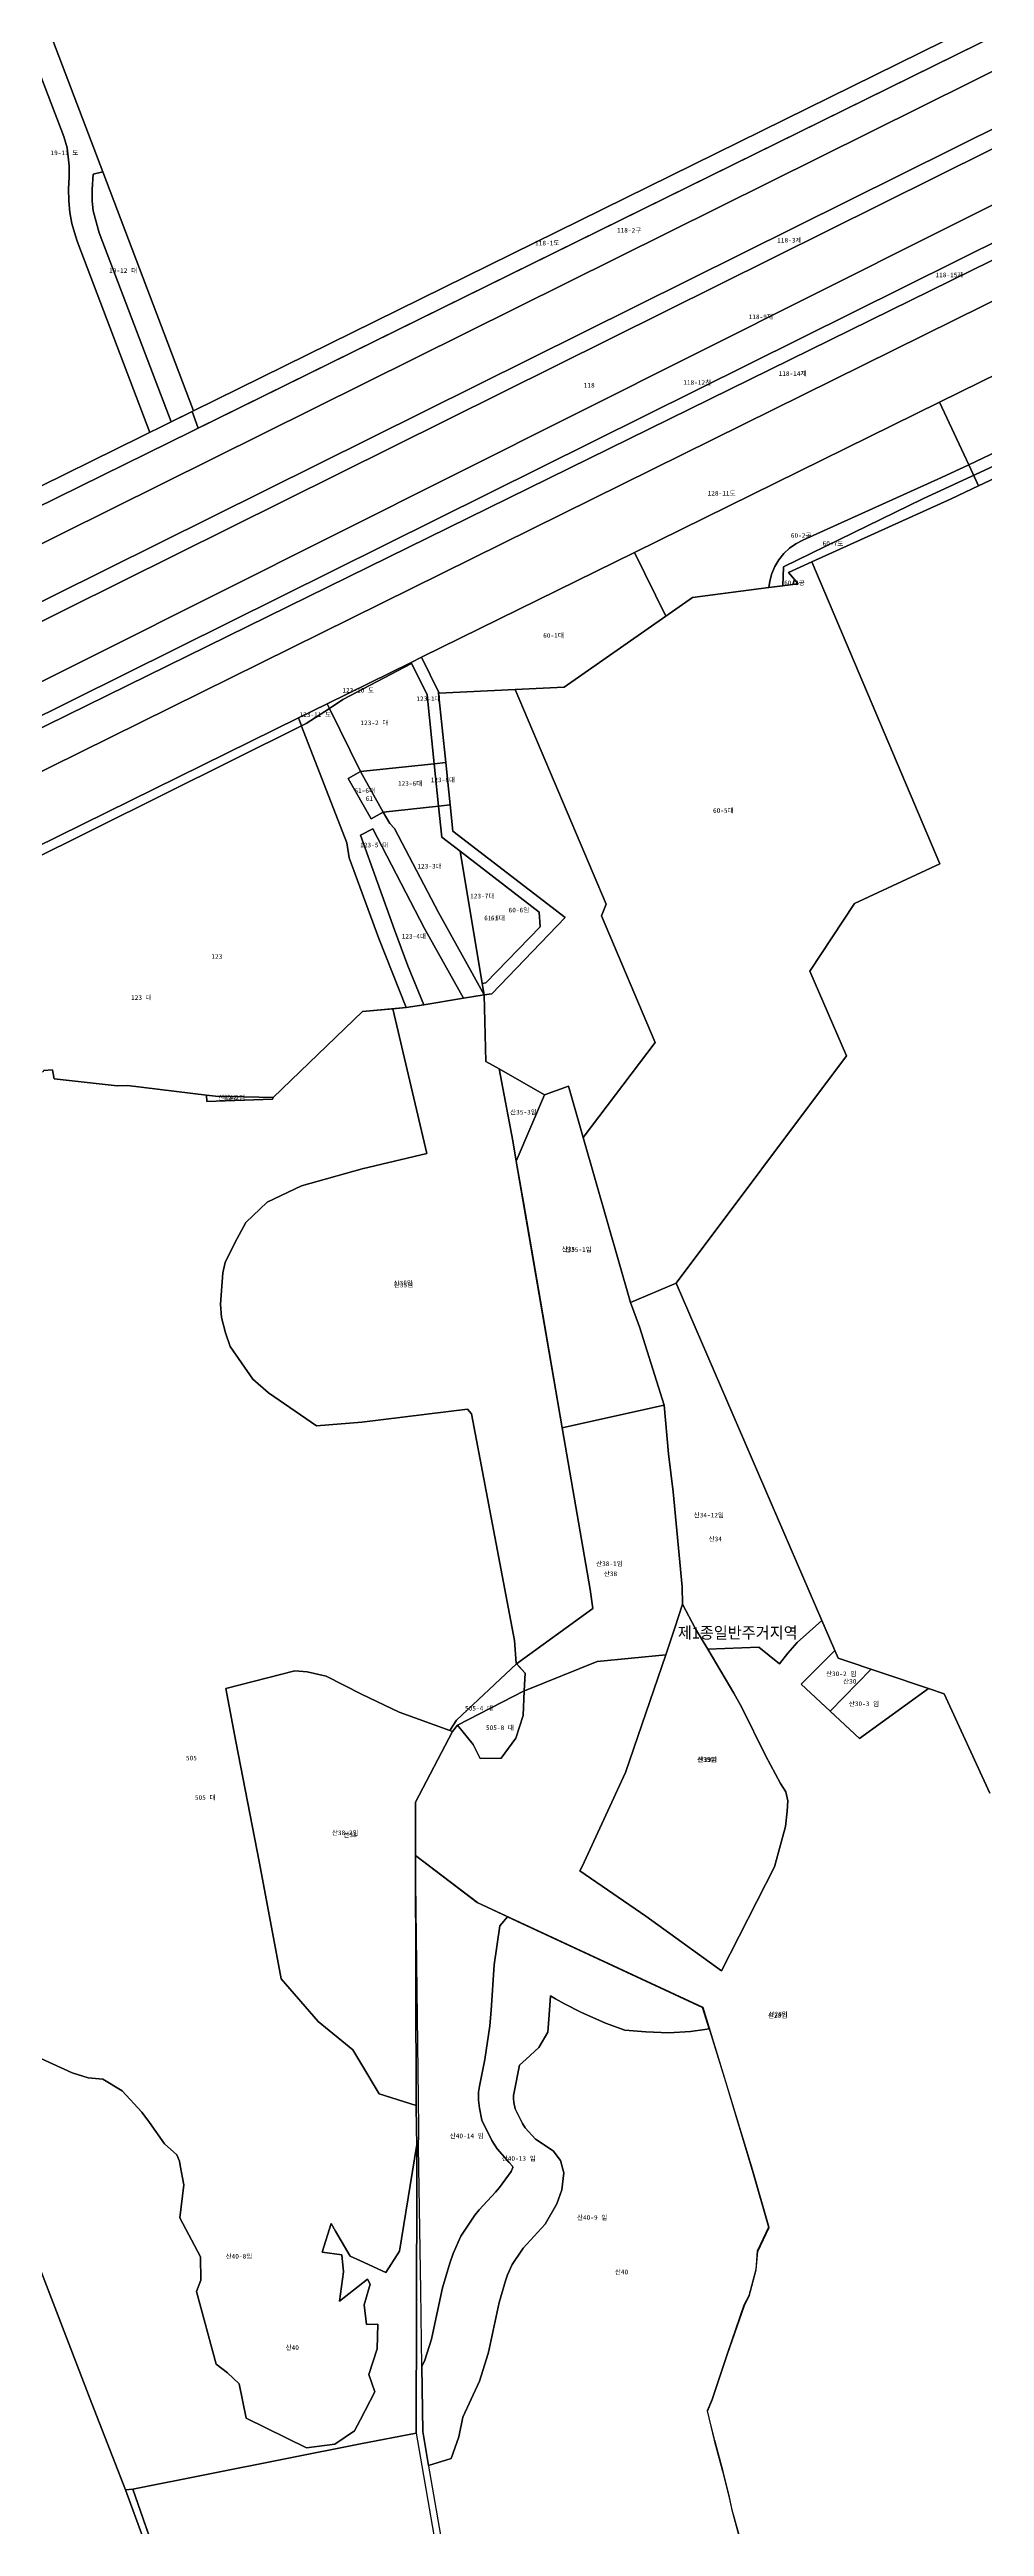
# Model space of a CAD drawing. Header units: metres. Extents: x 198218 to 208474, y 536547 to 547345.
# Drawn here: x 200432 to 200752, y 544205 to 545053 of the extents above; entities that cross this region are included whole.
import ezdxf
from ezdxf.enums import TextEntityAlignment as Align

# ---------------------------------------------------------------- set-up
doc = ezdxf.new("R2010")
doc.units = ezdxf.units.M
for name, color, linetype in [('CENTER_RADIUS', 1, 'Continuous'), ('PARCEL_BONBUN', 7, 'Continuous'), ('PARCEL_BUBUN', 8, 'Continuous'), ('PARCEL_LABEL', 3, 'Continuous'), ('ZONING', 5, 'Continuous'), ('ZONING_LABEL', 6, 'Continuous')]:
    doc.layers.add(name, color=color, linetype=linetype)

msp = doc.modelspace()

# ---------------------------------------------------------------- linework, layer by layer
at = {"layer": 'CENTER_RADIUS'}
msp.add_circle((200224.7, 544673.01), 1000, dxfattribs=at)
at = {"layer": 'PARCEL_BONBUN'}
for points in [[(200461.29, 545179.62), (200479.73, 545186.62), (200744.28, 545287.05), (200765.07, 545294.95), (200791.64, 545283.67), (200815.49, 545228.03), (200821.72, 545213.51), (200825.74, 545204.13), (200826.74, 545201.79), (200828.46, 545197.8), (200831.05, 545191.73), (200831.29, 545191.17), (200832.41, 545188.56), (200862.95, 545117.18), (200481.79, 544929.31), (200450.69, 545011.09), (200396.02, 545154.84), (200405.92, 545158.6), (200406.78, 545158.93), (200411.72, 545160.8), (200448.24, 545174.67), (200461.29, 545179.62)], [(200135.14, 545031.62), (200135.8, 545033.69), (200144.01, 545059.17), (200211.72, 545084.87), (200381.61, 545149.37), (200396.02, 545154.84), (200450.69, 545011.09), (200481.79, 544929.31), (200474.16, 544925.55), (200466.8, 544921.92), (200273.98, 544826.89), (200270.35, 544825.09), (200152.07, 545003.7), (200140.75, 545020.79), (200134.63, 545030.04), (200135.14, 545031.62)], [(200290.43, 544794.78), (200280.51, 544809.76), (200273.69, 544820.05), (200270.35, 544825.09), (200481.79, 544929.31), (200862.95, 545117.18), (200865.31, 545111.65), (200869.36, 545102.22), (200885.92, 545063.79), (200893.89, 545045.16), (200899.52, 545032), (200893.92, 545030), (200888.02, 545027.89), (200873.63, 545022.75), (200857.99, 545016.29), (200848.81, 545012.5), (200824.53, 545001.04), (200319.25, 544751.26), (200309.9, 544765.38), (200304.34, 544773.77), (200293.77, 544789.74), (200290.43, 544794.78)], [(200546.71, 544791.97), (200542.6, 544789.67), (200534.75, 544803.49), (200538.87, 544805.8), (200546.71, 544791.97)], [(200572.97, 544778.52), (200600.01, 544757.69), (200600.37, 544752.7), (200581.85, 544733.51), (200580.57, 544733.3), (200572.97, 544778.52)], [(200586.34, 544704.04), (200591.03, 544679.46), (200592.21, 544672.44), (200594.67, 544658.27), (200599.79, 544628.54), (200607.92, 544581.16), (200611.56, 544560.04), (200617.51, 544525.87), (200618.41, 544519.38), (200592.33, 544500.43), (200592.14, 544500.65), (200591.62, 544508.4), (200576.9, 544585.95), (200575.49, 544587.56), (200539.38, 544583.18), (200523.85, 544581.83), (200507.38, 544593.22), (200502.01, 544597.81), (200494.3, 544609.07), (200492.67, 544613.72), (200491.3, 544618.95), (200491.01, 544623.48), (200491.76, 544634.24), (200492.65, 544637.74), (200495.92, 544644.46), (200499.67, 544651.45), (200506.94, 544658.4), (200518.74, 544664.01), (200539.43, 544669.81), (200561.6, 544675.1), (200550.02, 544724.6), (200554.6, 544725.03), (200560.6, 544726), (200574.22, 544728.21), (200581.23, 544729.35), (200581.83, 544706.61), (200586.34, 544704.04)], [(200616.64, 544583.08), (200607.92, 544581.16), (200599.79, 544628.54), (200594.67, 544658.27), (200592.21, 544672.44), (200591.03, 544679.46), (200586.34, 544704.04), (200601.93, 544695.16), (200610.07, 544698.14), (200615.12, 544680.55), (200631.32, 544624.12), (200634.35, 544615.71), (200642.86, 544589), (200616.64, 544583.08)], [(200486.18, 544695.06), (200489.34, 544694.66), (200509.07, 544694.27), (200508.77, 544693.67), (200486.29, 544692.94), (200486.18, 544695.06)], [(200682.31, 544500.37), (200675.3, 544506.13), (200657.77, 544505.47), (200653.52, 544512.41), (200649.09, 544520.88), (200649, 544526.82), (200645.91, 544559.26), (200644.34, 544572.25), (200642.86, 544589), (200634.35, 544615.71), (200631.32, 544624.12), (200646.98, 544630.75), (200696.86, 544515.26), (200688.32, 544507.69), (200685.14, 544504.03), (200682.31, 544500.37)], [(200649, 544526.82), (200649.09, 544520.88), (200646.54, 544512.72), (200643.4, 544503.5), (200619.97, 544501.26), (200595.64, 544491.45), (200594.96, 544491.18), (200595.22, 544497.17), (200592.33, 544500.43), (200618.41, 544519.38), (200617.51, 544525.87), (200611.56, 544560.04), (200607.92, 544581.16), (200616.64, 544583.08), (200642.86, 544589), (200644.34, 544572.25), (200645.91, 544559.26), (200649, 544526.82)], [(200653.52, 544512.41), (200657.77, 544505.47), (200666.74, 544490.4), (200669.46, 544485.46), (200677.58, 544469.05), (200682.69, 544459.4), (200684.45, 544456.63), (200685.16, 544453.51), (200685, 544450), (200684.32, 544444.78), (200680.61, 544430.97), (200662.52, 544395.33), (200636.52, 544414.09), (200614.04, 544429.57), (200614.73, 544430.98), (200629.59, 544463.2), (200635.16, 544479.54), (200643.4, 544503.5), (200646.54, 544512.72), (200649.09, 544520.88), (200653.52, 544512.41)], [(200701.28, 544505.01), (200702.43, 544502.35), (200713.75, 544498.53), (200733.31, 544491.93), (200709.75, 544474.8), (200699.63, 544484.23), (200689.79, 544493.4), (200701.28, 544505.01)], [(200552.16, 544483.87), (200569.53, 544477.54), (200570.4, 544477.21), (200557.71, 544453.04), (200557.75, 544434.85), (200557.94, 544349.22), (200545.31, 544353.27), (200539.06, 544363.71), (200536.34, 544368.34), (200524.45, 544378.02), (200511.8, 544392.59), (200504.3, 544432.2), (200496.22, 544473.77), (200492.77, 544491.95), (200516.45, 544498), (200520.71, 544497.69), (200527.17, 544496.24), (200539.25, 544490.07), (200552.16, 544483.87)], [(200460.99, 544217.89), (200483.73, 544152.63), (200484.03, 544151.79), (200482.7, 544151.6), (200458.45, 544217.62), (200460.99, 544217.89)]]:
    msp.add_lwpolyline(points, close=True, dxfattribs=at)
for points in [[(200144.01, 545059.17), (200134.63, 545030.04), (200140.75, 545020.79), (200152.07, 545003.7), (200270.35, 544825.09), (200273.69, 544820.05), (200280.51, 544809.76), (200290.43, 544794.78), (200293.77, 544789.74), (200304.34, 544773.77), (200309.9, 544765.38), (200319.25, 544751.26), (200824.53, 545001.04)], [(200771.21, 544949.06), (200737.12, 544932.27), (200632.71, 544880.84), (200559.8, 544844.93), (200556.22, 544843.16), (200527.51, 544829.02), (200517.65, 544824.17), (200353.25, 544743.19)], [(200754.29, 544456.13), (200738.69, 544490.11), (200733.31, 544491.93), (200702.43, 544502.35), (200696.86, 544515.26), (200646.98, 544630.75), (200631.32, 544624.12), (200615.12, 544680.55), (200610.07, 544698.14), (200601.93, 544695.16), (200586.34, 544704.04), (200581.83, 544706.61), (200581.23, 544729.35), (200583.81, 544729.77), (200608.96, 544755.84), (200570.51, 544785.46), (200569.58, 544794.45), (200568.09, 544808.95), (200565.6, 544833.15), (200565.6, 544833.15), (200559.8, 544844.93), (200632.71, 544880.84), (200737.12, 544932.27), (200771.21, 544949.06)], [(200353.25, 544743.19), (200517.65, 544824.17), (200527.51, 544829.02), (200556.22, 544843.16), (200559.8, 544844.93), (200565.83, 544832.69), (200565.65, 544832.68), (200568.09, 544808.95), (200569.58, 544794.45), (200570.51, 544785.46), (200608.96, 544755.84), (200583.81, 544729.77), (200581.23, 544729.35), (200574.22, 544728.21), (200560.6, 544726), (200554.6, 544725.03), (200539.58, 544723.71), (200509.07, 544694.27), (200489.34, 544694.66), (200486.18, 544695.06), (200459.16, 544698.42), (200455.68, 544698.3), (200434.03, 544700.66), (200433.48, 544703.76), (200430.38, 544703.53)], [(200430.38, 544703.53), (200433.48, 544703.76), (200433.61, 544703.04), (200434.03, 544700.66), (200455.68, 544698.3), (200459.16, 544698.42), (200486.18, 544695.06), (200486.29, 544692.94), (200508.77, 544693.67), (200509.07, 544694.27), (200539.58, 544723.71), (200550.02, 544724.6), (200561.6, 544675.1), (200539.43, 544669.81), (200518.74, 544664.01), (200506.94, 544658.4), (200499.67, 544651.45), (200495.92, 544644.46), (200492.65, 544637.74), (200491.76, 544634.24), (200491.01, 544623.48), (200491.3, 544618.95), (200492.67, 544613.72), (200494.3, 544609.07), (200502.01, 544597.81), (200507.38, 544593.22), (200523.85, 544581.83), (200539.38, 544583.18), (200575.49, 544587.56), (200576.9, 544585.95), (200591.62, 544508.4), (200592.14, 544500.65), (200595.22, 544497.17), (200594.96, 544491.18), (200594.6, 544482.76), (200592.07, 544474.98), (200587.06, 544468.14), (200579.88, 544467.96), (200577.44, 544472.84), (200572.12, 544479.45), (200570.4, 544477.21), (200569.53, 544477.54), (200552.16, 544483.87), (200539.25, 544490.07), (200527.17, 544496.24), (200520.71, 544497.69), (200516.45, 544498), (200492.77, 544491.95), (200496.22, 544473.77), (200504.3, 544432.2), (200511.8, 544392.59), (200524.45, 544378.02), (200536.34, 544368.34), (200539.06, 544363.71), (200545.31, 544353.27), (200557.94, 544349.22), (200558.09, 544341.37), (200558.19, 544335.85), (200552.97, 544303.57), (200552.28, 544299.32), (200547.63, 544292.02), (200538.96, 544296.04), (200535.37, 544297.62), (200530.34, 544306.24), (200528.82, 544308.83), (200525.78, 544299.06), (200532.49, 544298.08), (200533.07, 544292.32), (200531.78, 544282.31), (200541.27, 544289.79), (200542.25, 544288.02), (200540.13, 544281.02), (200540.93, 544274.23), (200544.82, 544274.35), (200544.57, 544265.89), (200541.71, 544257.15), (200543.84, 544251.23), (200538.88, 544241.78), (200536.82, 544237.84), (200530.18, 544233.34), (200520.47, 544232.1), (200499.76, 544242.26), (200497.42, 544253.97), (200493.45, 544257.76), (200489.5, 544260.66), (200482.8, 544285.51), (200484.24, 544289.44), (200484.1, 544297.48), (200477.07, 544310.74), (200478.41, 544322.02), (200477.23, 544328.64), (200477.01, 544330.18), (200476.02, 544332.38), (200471.81, 544336.06), (200466.68, 544343.4), (200464.09, 544346.96), (200457.34, 544354.27), (200450.75, 544358.22), (200445.72, 544358.7), (200440.23, 544360.44), (200429.49, 544365.37)], [(200668.5, 544202.31), (200666.15, 544210.75), (200665.1, 544215.77), (200663.02, 544223.97), (200660.19, 544234.6), (200657.73, 544244.6), (200659.29, 544248.38), (200664.55, 544264.09), (200670.35, 544280.75), (200671.97, 544283.95), (200674.37, 544293), (200674.88, 544299.23), (200678.74, 544307.48), (200673.17, 544326.97), (200663.99, 544357.37), (200656.18, 544382.73), (200579.07, 544418.56), (200557.75, 544434.85), (200557.71, 544453.04), (200570.4, 544477.21), (200570.4, 544477.21), (200572.12, 544479.45), (200577.44, 544472.84), (200579.88, 544467.96), (200587.06, 544468.14), (200592.07, 544474.98), (200594.6, 544482.76), (200594.96, 544491.18), (200595.64, 544491.45), (200619.97, 544501.26), (200643.4, 544503.5), (200635.16, 544479.54), (200629.59, 544463.2), (200614.73, 544430.98), (200614.04, 544429.57), (200636.52, 544414.09), (200662.52, 544395.33), (200680.61, 544430.97), (200684.32, 544444.78), (200685, 544450), (200685.16, 544453.51), (200684.45, 544456.63), (200682.69, 544459.4), (200677.58, 544469.05), (200669.46, 544485.46), (200666.74, 544490.4), (200657.77, 544505.47), (200675.3, 544506.13), (200682.31, 544500.37), (200685.14, 544504.03), (200688.32, 544507.69), (200696.86, 544515.26), (200701.28, 544505.01), (200689.79, 544493.4), (200709.75, 544474.8), (200733.31, 544491.93), (200738.69, 544490.11), (200754.29, 544456.13)], [(200570.13, 544180.45), (200560.22, 544237.63), (200559.9, 544259.86), (200559.53, 544285.87), (200558.72, 544335.03), (200558.93, 544339.66), (200558.88, 544341.24), (200558.73, 544351.75), (200557.75, 544434.85), (200578.9, 544418.69), (200589.31, 544413.85), (200656, 544382.85), (200663.81, 544357.49), (200673, 544327.1), (200678.57, 544307.61), (200674.69, 544299.36), (200674.69, 544299.36), (200674.19, 544293.13), (200671.79, 544284.07), (200670.17, 544280.88), (200664.36, 544264.23), (200659.11, 544248.5), (200657.54, 544244.74), (200660.01, 544234.73), (200662.84, 544224.1), (200664.92, 544215.91), (200665.96, 544210.88), (200668.31, 544202.44)], [(200420.66, 544202.85), (200417.81, 544210.63), (200410.04, 544231.14), (200397.49, 544264.21), (200393.6, 544274.4), (200380.51, 544308.23), (200366.76, 544343.87), (200367.79, 544347.52), (200369.6, 544353.43), (200368.67, 544365.71), (200369.01, 544373.41), (200384.01, 544372.14), (200393.46, 544372.51), (200399.26, 544374.4), (200404.95, 544356.17), (200406.73, 544350.4), (200409.79, 544343.72), (200447.01, 544247.24), (200458.45, 544217.62), (200482.7, 544151.6)], [(200429.49, 544365.37), (200440.23, 544360.44), (200445.72, 544358.7), (200450.75, 544358.22), (200457.34, 544354.27), (200464.09, 544346.96), (200466.68, 544343.4), (200471.81, 544336.06), (200476.02, 544332.38), (200477.01, 544330.18), (200477.23, 544328.64), (200478.41, 544322.02), (200477.07, 544310.74), (200484.1, 544297.48), (200484.24, 544289.44), (200482.8, 544285.51), (200489.5, 544260.66), (200493.45, 544257.76), (200497.42, 544253.97), (200499.76, 544242.26), (200520.47, 544232.1), (200530.18, 544233.34), (200536.82, 544237.84), (200538.88, 544241.78), (200543.84, 544251.23), (200541.71, 544257.15), (200544.57, 544265.89), (200544.82, 544274.35), (200540.93, 544274.23), (200540.13, 544281.02), (200542.25, 544288.02), (200541.27, 544289.79), (200531.78, 544282.31), (200533.07, 544292.32), (200532.49, 544298.08), (200525.78, 544299.06), (200528.82, 544308.83), (200530.34, 544306.24), (200535.37, 544297.62), (200538.96, 544296.04), (200547.63, 544292.02), (200552.28, 544299.32), (200552.97, 544303.57), (200558.19, 544335.85), (200557.94, 544237.02), (200567.94, 544179.85)], [(200483.73, 544152.63), (200460.99, 544217.89), (200458.45, 544217.62), (200447.01, 544247.24), (200409.79, 544343.72)]]:
    msp.add_lwpolyline(points, dxfattribs=at)
at = {"layer": 'PARCEL_BUBUN'}
for points in [[(200474.16, 544925.55), (200466.8, 544921.92), (200441.98, 544987.33), (200441.01, 544990.36), (200440.09, 544993.37), (200439.38, 544997.2), (200439.08, 545001.22), (200439.02, 545005.3), (200439.24, 545009.25), (200439.24, 545013.19), (200438.56, 545019.34), (200437.35, 545023.16), (200394.31, 545135.55), (200393.42, 545137.38), (200381.61, 545149.37), (200396.02, 545154.84), (200450.69, 545011.09), (200447.4, 545010.35), (200447.04, 545005.06), (200447.03, 545001.12), (200447.37, 544997.79), (200449.47, 544990.2), (200474.16, 544925.55)], [(200466.8, 544921.92), (200273.98, 544826.89), (200155.95, 545005.11), (200230.75, 545032.22), (200211.72, 545084.87), (200381.61, 545149.37), (200393.42, 545137.38), (200394.31, 545135.55), (200437.35, 545023.16), (200438.56, 545019.34), (200439.24, 545013.19), (200439.24, 545009.25), (200439.02, 545005.3), (200439.08, 545001.22), (200439.38, 544997.2), (200440.09, 544993.37), (200441.01, 544990.36), (200441.98, 544987.33), (200466.8, 544921.92)], [(200862.95, 545117.18), (200865.31, 545111.65), (200273.69, 544820.05), (200270.35, 544825.09), (200481.79, 544929.31), (200862.95, 545117.18)], [(200865.31, 545111.65), (200869.36, 545102.22), (200280.51, 544809.76), (200273.69, 544820.05), (200865.31, 545111.65)], [(200869.36, 545102.22), (200885.92, 545063.79), (200882.01, 545056.98), (200881.55, 545056.17), (200869.13, 545082.43), (200342.9, 544820.86), (200290.43, 544794.78), (200280.51, 544809.76), (200869.36, 545102.22)], [(200881.55, 545056.17), (200879.96, 545053.38), (200878.01, 545050.48), (200877.59, 545049.95), (200866.11, 545074.23), (200345.34, 544815.37), (200342.9, 544820.86), (200869.13, 545082.43), (200881.55, 545056.17)], [(200877.59, 545049.95), (200865.06, 545040.88), (200859.74, 545052.13), (200365.81, 544804.57), (200350.07, 544804.77), (200345.34, 544815.37), (200866.11, 545074.23), (200877.59, 545049.95)], [(200865.06, 545040.88), (200851.12, 545030.81), (200849.75, 545033.71), (200422.65, 544821.42), (200422.07, 544822.38), (200386.22, 544804.32), (200365.81, 544804.57), (200859.74, 545052.13), (200865.06, 545040.88)], [(200851.12, 545030.81), (200849.91, 545029.93), (200851.36, 545027.23), (200823.41, 545014.38), (200424.57, 544818.28), (200422.65, 544821.42), (200849.75, 545033.71), (200851.12, 545030.81)], [(200857.99, 545016.29), (200848.81, 545012.5), (200824.53, 545001.04), (200319.25, 544751.26), (200309.9, 544765.38), (200422.65, 544821.42), (200424.57, 544818.28), (200823.41, 545014.38), (200851.36, 545027.23), (200849.91, 545029.93), (200851.12, 545030.81), (200857.99, 545016.29)], [(200867.62, 544994.5), (200863.84, 544993.2), (200840.84, 544983.36), (200771.21, 544949.06), (200737.12, 544932.27), (200632.71, 544880.84), (200559.8, 544844.93), (200556.22, 544843.16), (200527.51, 544829.02), (200517.65, 544824.17), (200353.25, 544743.19), (200316.56, 544725.11), (200319.25, 544751.26), (200824.53, 545001.04), (200848.81, 545012.5), (200857.99, 545016.29), (200867.62, 544994.5)], [(200474.16, 544925.55), (200449.47, 544990.2), (200447.37, 544997.79), (200447.03, 545001.12), (200447.04, 545005.06), (200447.4, 545010.35), (200450.69, 545011.09), (200481.79, 544929.31), (200474.16, 544925.55)], [(200776.59, 544936.79), (200780.95, 544926.86), (200747.08, 544910.85), (200737.12, 544932.27), (200771.21, 544949.06), (200776.59, 544936.79)], [(200737.12, 544932.27), (200747.08, 544910.85), (200737.81, 544906.46), (200690.27, 544884.99), (200687.89, 544883.78), (200685.71, 544882.25), (200683.76, 544880.43), (200682.09, 544878.35), (200680.72, 544876.06), (200679.69, 544873.6), (200679.01, 544871.03), (200678.72, 544868.78), (200652.6, 544865.41), (200643.41, 544859), (200632.71, 544880.84), (200737.12, 544932.27)], [(200784.17, 544919.53), (200750.46, 544903.59), (200747.08, 544910.85), (200780.95, 544926.86), (200784.17, 544919.53)], [(200747.08, 544910.85), (200750.46, 544903.59), (200741.1, 544899.17), (200693.39, 544877.62), (200685.38, 544874), (200687.46, 544871.56), (200687.21, 544870.87), (200686.88, 544869.83), (200678.72, 544868.78), (200679.01, 544871.03), (200679.69, 544873.6), (200680.72, 544876.06), (200682.09, 544878.35), (200683.76, 544880.43), (200685.71, 544882.25), (200687.89, 544883.78), (200690.27, 544884.99), (200737.81, 544906.46), (200747.08, 544910.85)], [(200632.71, 544880.84), (200643.41, 544859), (200608.62, 544834.73), (200591.81, 544833.93), (200565.83, 544832.69), (200559.8, 544844.93), (200632.71, 544880.84)], [(200687.46, 544871.56), (200685.38, 544874), (200693.39, 544877.62), (200737.19, 544774.22), (200707.95, 544760.61), (200692.75, 544737.54), (200705.25, 544708.54), (200646.98, 544630.75), (200631.32, 544624.12), (200615.12, 544680.55), (200639.72, 544713.14), (200621.37, 544756.46), (200622.96, 544760.4), (200591.81, 544833.93), (200608.62, 544834.73), (200643.41, 544859), (200652.6, 544865.41), (200678.72, 544868.78), (200686.88, 544869.83), (200688.74, 544870.07), (200687.46, 544871.56)], [(200686.88, 544869.83), (200687.21, 544870.87), (200687.46, 544871.56), (200688.74, 544870.07), (200686.88, 544869.83)], [(200527.51, 544829.02), (200556.22, 544843.16), (200556.4, 544842.79), (200532.86, 544830.45), (200528.27, 544827.45), (200527.51, 544829.02)], [(200538.87, 544805.8), (200528.32, 544827.36), (200528.27, 544827.45), (200532.86, 544830.45), (200556.4, 544842.79), (200561.7, 544832.03), (200564.12, 544808.52), (200538.87, 544805.8)], [(200556.22, 544843.16), (200559.8, 544844.93), (200565.83, 544832.69), (200565.65, 544832.68), (200568.09, 544808.95), (200564.12, 544808.52), (200561.7, 544832.03), (200556.22, 544843.16)], [(200591.81, 544833.93), (200622.96, 544760.4), (200621.37, 544756.46), (200639.72, 544713.14), (200615.12, 544680.55), (200610.07, 544698.14), (200601.93, 544695.16), (200586.34, 544704.04), (200581.83, 544706.61), (200581.23, 544729.35), (200583.81, 544729.77), (200608.96, 544755.84), (200570.51, 544785.46), (200569.58, 544794.45), (200568.09, 544808.95), (200565.65, 544832.68), (200565.83, 544832.69), (200591.81, 544833.93)], [(200353.25, 544743.19), (200517.65, 544824.17), (200518.7, 544821.47), (200352.86, 544738.98), (200342.42, 544707.3), (200343.15, 544703.46), (200342.58, 544703.62), (200342.06, 544707.1), (200353.25, 544743.19)], [(200539.58, 544723.71), (200509.07, 544694.27), (200489.34, 544694.66), (200486.18, 544695.06), (200459.16, 544698.42), (200455.68, 544698.3), (200434.03, 544700.66), (200433.61, 544703.04), (200433.48, 544703.76), (200430.38, 544703.53), (200430.25, 544703.04), (200366.03, 544697.92), (200364.05, 544697.88), (200343.15, 544703.46), (200342.42, 544707.3), (200352.86, 544738.98), (200518.7, 544821.47), (200518.74, 544821.36), (200518.75, 544821.35), (200534.28, 544781.38), (200535.05, 544776.28), (200545.22, 544748.7), (200554.6, 544725.03), (200539.58, 544723.71)], [(200528.27, 544827.45), (200520.35, 544822.28), (200518.7, 544821.47), (200517.65, 544824.17), (200527.51, 544829.02), (200528.27, 544827.45)], [(200538.87, 544805.8), (200534.75, 544803.49), (200542.6, 544789.67), (200546.71, 544791.97), (200548.93, 544788.06), (200550.51, 544786.28), (200565.61, 544757.53), (200581.23, 544729.35), (200574.22, 544728.21), (200560.82, 544752.08), (200543.08, 544786.18), (200538.87, 544784.08), (200550.51, 544751.68), (200555.11, 544739.28), (200560.6, 544726), (200554.6, 544725.03), (200545.22, 544748.7), (200535.05, 544776.28), (200534.28, 544781.38), (200518.75, 544821.35), (200518.74, 544821.36), (200518.7, 544821.47), (200520.35, 544822.28), (200528.27, 544827.45), (200528.32, 544827.36), (200538.87, 544805.8)], [(200538.87, 544805.8), (200546.71, 544791.97), (200542.6, 544789.67), (200534.75, 544803.49), (200538.87, 544805.8)], [(200564.12, 544808.52), (200565.61, 544794.02), (200546.71, 544791.97), (200538.87, 544805.8), (200564.12, 544808.52)], [(200568.09, 544808.95), (200569.58, 544794.45), (200565.61, 544794.02), (200564.12, 544808.52), (200568.09, 544808.95)], [(200546.71, 544791.97), (200565.61, 544794.02), (200566.71, 544783.34), (200572.97, 544778.52), (200580.57, 544733.3), (200581.23, 544729.35), (200565.61, 544757.53), (200550.51, 544786.28), (200548.93, 544788.06), (200546.71, 544791.97)], [(200565.61, 544794.02), (200569.58, 544794.45), (200570.51, 544785.46), (200608.96, 544755.84), (200583.81, 544729.77), (200581.23, 544729.35), (200580.57, 544733.3), (200581.85, 544733.51), (200600.37, 544752.7), (200600.01, 544757.69), (200572.97, 544778.52), (200566.71, 544783.34), (200565.61, 544794.02)], [(200574.22, 544728.21), (200560.6, 544726), (200555.11, 544739.28), (200550.51, 544751.68), (200538.87, 544784.08), (200543.08, 544786.18), (200560.82, 544752.08), (200574.22, 544728.21)], [(200572.97, 544778.52), (200600.01, 544757.69), (200600.37, 544752.7), (200581.85, 544733.51), (200580.57, 544733.3), (200572.97, 544778.52)], [(200581.23, 544729.35), (200581.83, 544706.61), (200586.34, 544704.04), (200591.03, 544679.46), (200592.21, 544672.44), (200594.67, 544658.27), (200599.79, 544628.54), (200607.92, 544581.16), (200611.56, 544560.04), (200617.51, 544525.87), (200618.41, 544519.38), (200592.33, 544500.43), (200592.14, 544500.65), (200591.62, 544508.4), (200576.9, 544585.95), (200575.49, 544587.56), (200539.38, 544583.18), (200523.85, 544581.83), (200507.38, 544593.22), (200502.01, 544597.81), (200494.3, 544609.07), (200492.67, 544613.72), (200491.3, 544618.95), (200491.01, 544623.48), (200491.76, 544634.24), (200492.65, 544637.74), (200495.92, 544644.46), (200499.67, 544651.45), (200506.94, 544658.4), (200518.74, 544664.01), (200539.43, 544669.81), (200561.6, 544675.1), (200550.02, 544724.6), (200554.6, 544725.03), (200560.6, 544726), (200574.22, 544728.21), (200581.23, 544729.35)], [(200601.93, 544695.16), (200592.21, 544672.44), (200591.03, 544679.46), (200586.34, 544704.04), (200601.93, 544695.16)], [(200489.34, 544694.66), (200509.07, 544694.27), (200508.77, 544693.67), (200486.29, 544692.94), (200486.18, 544695.06), (200489.34, 544694.66)], [(200615.12, 544680.55), (200631.32, 544624.12), (200634.35, 544615.71), (200642.86, 544589), (200616.64, 544583.08), (200607.92, 544581.16), (200599.79, 544628.54), (200594.67, 544658.27), (200592.21, 544672.44), (200601.93, 544695.16), (200610.07, 544698.14), (200615.12, 544680.55)], [(200646.98, 544630.75), (200696.86, 544515.26), (200688.32, 544507.69), (200685.14, 544504.03), (200682.31, 544500.37), (200675.3, 544506.13), (200657.77, 544505.47), (200653.52, 544512.41), (200649.09, 544520.88), (200649, 544526.82), (200645.91, 544559.26), (200644.34, 544572.25), (200642.86, 544589), (200634.35, 544615.71), (200631.32, 544624.12), (200646.98, 544630.75)], [(200642.86, 544589), (200644.34, 544572.25), (200645.91, 544559.26), (200649, 544526.82), (200649.09, 544520.88), (200646.54, 544512.72), (200643.4, 544503.5), (200619.97, 544501.26), (200595.64, 544491.45), (200594.96, 544491.18), (200595.22, 544497.17), (200592.33, 544500.43), (200618.41, 544519.38), (200617.51, 544525.87), (200611.56, 544560.04), (200607.92, 544581.16), (200616.64, 544583.08), (200642.86, 544589)], [(200646.54, 544512.72), (200649.09, 544520.88), (200653.52, 544512.41), (200657.77, 544505.47), (200666.74, 544490.4), (200669.46, 544485.46), (200677.58, 544469.05), (200682.69, 544459.4), (200684.45, 544456.63), (200685.16, 544453.51), (200685, 544450), (200684.32, 544444.78), (200680.61, 544430.97), (200662.52, 544395.33), (200636.52, 544414.09), (200614.04, 544429.57), (200614.73, 544430.98), (200629.59, 544463.2), (200635.16, 544479.54), (200643.4, 544503.5), (200646.54, 544512.72)], [(200569.53, 544477.54), (200571.74, 544481.15), (200592.33, 544500.43), (200595.22, 544497.17), (200594.96, 544491.18), (200572.12, 544479.45), (200570.4, 544477.21), (200569.53, 544477.54)], [(200713.75, 544498.53), (200699.63, 544484.23), (200689.79, 544493.4), (200701.28, 544505.01), (200702.43, 544502.35), (200713.75, 544498.53)], [(200520.71, 544497.69), (200527.17, 544496.24), (200539.25, 544490.07), (200552.16, 544483.87), (200569.53, 544477.54), (200570.4, 544477.21), (200557.71, 544453.04), (200557.75, 544434.85), (200557.94, 544349.22), (200545.31, 544353.27), (200539.06, 544363.71), (200536.34, 544368.34), (200524.45, 544378.02), (200511.8, 544392.59), (200504.3, 544432.2), (200496.22, 544473.77), (200492.77, 544491.95), (200516.45, 544498), (200520.71, 544497.69)], [(200594.96, 544491.18), (200594.6, 544482.76), (200592.07, 544474.98), (200587.06, 544468.14), (200579.88, 544467.96), (200577.44, 544472.84), (200572.12, 544479.45), (200594.96, 544491.18)], [(200699.63, 544484.23), (200713.75, 544498.53), (200733.31, 544491.93), (200709.75, 544474.8), (200699.63, 544484.23)], [(200557.75, 544434.85), (200578.9, 544418.69), (200589.31, 544413.85), (200586.62, 544410.75), (200584.63, 544397.34), (200583.59, 544381.85), (200583.14, 544376.53), (200581.51, 544365.03), (200579.69, 544355.9), (200579.35, 544353.75), (200579.25, 544351.02), (200579.59, 544348.32), (200580.44, 544344.17), (200583.91, 544337.21), (200585.73, 544334.35), (200589.85, 544329.75), (200590.97, 544328.48), (200591.01, 544328.03), (200590.52, 544326.59), (200586.49, 544321.14), (200585.12, 544319.56), (200579.54, 544313.49), (200578.04, 544311.68), (200573.26, 544304.47), (200570.61, 544298.6), (200569.49, 544295.31), (200566.97, 544286.8), (200563.3, 544269.77), (200563.19, 544269.2), (200560.91, 544262.07), (200559.9, 544259.86), (200559.53, 544285.87), (200558.72, 544335.03), (200558.93, 544339.66), (200558.88, 544341.24), (200558.73, 544351.75), (200557.75, 544434.85)], [(200589.31, 544413.85), (200656, 544382.85), (200658.28, 544375.45), (200656.73, 544375.22), (200651.87, 544374.52), (200644.39, 544374.12), (200636.6, 544374.48), (200629.42, 544374.97), (200622.8, 544377.39), (200614.36, 544381.22), (200608.68, 544384.06), (200605.65, 544385.76), (200603.98, 544386.82), (200603.53, 544380.31), (200603.02, 544374.28), (200599.92, 544369.05), (200595.58, 544365.05), (200593.36, 544363.03), (200591.5, 544353.79), (200591.32, 544352.6), (200591.28, 544351.57), (200591.44, 544350.27), (200591.88, 544348.11), (200594.37, 544343.12), (200595.32, 544341.62), (200598.82, 544337.72), (200604.89, 544333.66), (200607.36, 544330.41), (200608.55, 544326.2), (200607.86, 544320.37), (200606.1, 544315.54), (200602.1, 544308.62), (200594.63, 544300.34), (200594.12, 544299.73), (200590.82, 544294.76), (200589.23, 544291.24), (200588.55, 544289.26), (200586.37, 544281.85), (200582.9, 544265.8), (200582.61, 544264.29), (200579.6, 544254.83), (200573.96, 544242.54), (200572.6, 544235.81), (200569.9, 544228.38), (200562.24, 544225.99), (200560.22, 544237.63), (200559.9, 544259.86), (200560.91, 544262.07), (200563.19, 544269.2), (200563.3, 544269.77), (200566.97, 544286.8), (200569.49, 544295.31), (200570.61, 544298.6), (200573.26, 544304.47), (200578.04, 544311.68), (200579.54, 544313.49), (200585.12, 544319.56), (200586.49, 544321.14), (200590.52, 544326.59), (200591.01, 544328.03), (200590.97, 544328.48), (200589.85, 544329.75), (200585.73, 544334.35), (200583.91, 544337.21), (200580.44, 544344.17), (200579.59, 544348.32), (200579.25, 544351.02), (200579.35, 544353.75), (200579.69, 544355.9), (200581.51, 544365.03), (200583.14, 544376.53), (200583.59, 544381.85), (200584.63, 544397.34), (200586.62, 544410.75), (200589.31, 544413.85)], [(200483.73, 544152.63), (200484.03, 544151.79), (200482.7, 544151.6), (200458.45, 544217.62), (200460.99, 544217.89), (200483.73, 544152.63)]]:
    msp.add_lwpolyline(points, close=True, dxfattribs=at)
for points in [[(200862.95, 545117.18), (200481.79, 544929.31), (200450.69, 545011.09), (200396.02, 545154.84)], [(200754.29, 544456.13), (200738.69, 544490.11), (200733.31, 544491.93), (200702.43, 544502.35), (200696.86, 544515.26), (200646.98, 544630.75), (200705.25, 544708.54), (200692.75, 544737.54), (200707.95, 544760.61), (200737.19, 544774.22), (200693.39, 544877.62), (200741.1, 544899.17), (200750.46, 544903.59), (200784.17, 544919.53)], [(200430.38, 544703.53), (200433.48, 544703.76), (200433.61, 544703.04), (200434.03, 544700.66), (200455.68, 544698.3), (200459.16, 544698.42), (200486.18, 544695.06), (200486.29, 544692.94), (200508.77, 544693.67), (200509.07, 544694.27), (200539.58, 544723.71), (200550.02, 544724.6), (200561.6, 544675.1), (200539.43, 544669.81), (200518.74, 544664.01), (200506.94, 544658.4), (200499.67, 544651.45), (200495.92, 544644.46), (200492.65, 544637.74), (200491.76, 544634.24), (200491.01, 544623.48), (200491.3, 544618.95), (200492.67, 544613.72), (200494.3, 544609.07), (200502.01, 544597.81), (200507.38, 544593.22), (200523.85, 544581.83), (200539.38, 544583.18), (200575.49, 544587.56), (200576.9, 544585.95), (200591.62, 544508.4), (200592.14, 544500.65), (200592.33, 544500.43), (200571.74, 544481.15), (200569.53, 544477.54), (200552.16, 544483.87), (200539.25, 544490.07), (200527.17, 544496.24), (200520.71, 544497.69), (200516.45, 544498), (200492.77, 544491.95), (200496.22, 544473.77), (200504.3, 544432.2), (200511.8, 544392.59), (200524.45, 544378.02), (200536.34, 544368.34), (200539.06, 544363.71), (200545.31, 544353.27), (200557.94, 544349.22), (200558.09, 544341.37), (200558.19, 544335.85), (200552.97, 544303.57), (200552.28, 544299.32), (200547.63, 544292.02), (200538.96, 544296.04), (200535.37, 544297.62), (200530.34, 544306.24), (200528.82, 544308.83), (200525.78, 544299.06), (200532.49, 544298.08), (200533.07, 544292.32), (200531.78, 544282.31), (200541.27, 544289.79), (200542.25, 544288.02), (200540.13, 544281.02), (200540.93, 544274.23), (200544.82, 544274.35), (200544.57, 544265.89), (200541.71, 544257.15), (200543.84, 544251.23), (200538.88, 544241.78), (200536.82, 544237.84), (200530.18, 544233.34), (200520.47, 544232.1), (200499.76, 544242.26), (200497.42, 544253.97), (200493.45, 544257.76), (200489.5, 544260.66), (200482.8, 544285.51), (200484.24, 544289.44), (200484.1, 544297.48), (200477.07, 544310.74), (200478.41, 544322.02), (200477.23, 544328.64), (200477.01, 544330.18), (200476.02, 544332.38), (200471.81, 544336.06), (200466.68, 544343.4), (200464.09, 544346.96), (200457.34, 544354.27), (200450.75, 544358.22), (200445.72, 544358.7), (200440.23, 544360.44), (200429.49, 544365.37)], [(200668.5, 544202.31), (200666.15, 544210.75), (200665.1, 544215.77), (200663.02, 544223.97), (200660.19, 544234.6), (200657.73, 544244.6), (200659.29, 544248.38), (200664.55, 544264.09), (200670.35, 544280.75), (200671.97, 544283.95), (200674.37, 544293), (200674.88, 544299.23), (200678.74, 544307.48), (200673.17, 544326.97), (200663.99, 544357.37), (200656.18, 544382.73), (200579.07, 544418.56), (200557.75, 544434.85), (200557.75, 544434.85), (200557.71, 544453.04), (200570.4, 544477.21), (200572.12, 544479.45), (200577.44, 544472.84), (200579.88, 544467.96), (200587.06, 544468.14), (200592.07, 544474.98), (200594.6, 544482.76), (200594.96, 544491.18), (200595.64, 544491.45), (200619.97, 544501.26), (200643.4, 544503.5), (200635.16, 544479.54), (200629.59, 544463.2), (200614.73, 544430.98), (200614.04, 544429.57), (200636.52, 544414.09), (200662.52, 544395.33), (200680.61, 544430.97), (200684.32, 544444.78), (200685, 544450), (200685.16, 544453.51), (200684.45, 544456.63), (200682.69, 544459.4), (200677.58, 544469.05), (200669.46, 544485.46), (200666.74, 544490.4), (200657.77, 544505.47), (200675.3, 544506.13), (200682.31, 544500.37), (200685.14, 544504.03), (200688.32, 544507.69), (200696.86, 544515.26), (200701.28, 544505.01), (200689.79, 544493.4), (200709.75, 544474.8), (200733.31, 544491.93), (200738.69, 544490.11), (200754.29, 544456.13)], [(200570.13, 544180.45), (200560.22, 544237.63), (200562.24, 544225.99), (200569.9, 544228.38), (200572.6, 544235.81), (200573.96, 544242.54), (200579.6, 544254.83), (200582.61, 544264.29), (200582.9, 544265.8), (200586.37, 544281.85), (200588.55, 544289.26), (200589.23, 544291.24), (200590.82, 544294.76), (200594.12, 544299.73), (200594.63, 544300.34), (200602.1, 544308.62), (200606.1, 544315.54), (200607.86, 544320.37), (200608.55, 544326.2), (200607.36, 544330.41), (200604.89, 544333.66), (200598.82, 544337.72), (200595.32, 544341.62), (200594.37, 544343.12), (200591.88, 544348.11), (200591.44, 544350.27), (200591.28, 544351.57), (200591.32, 544352.6), (200591.5, 544353.79), (200593.36, 544363.03), (200595.58, 544365.05), (200599.92, 544369.05), (200603.02, 544374.28), (200603.53, 544380.31), (200603.98, 544386.82), (200603.98, 544386.82), (200605.65, 544385.76), (200608.68, 544384.06), (200614.36, 544381.22), (200622.8, 544377.39), (200629.42, 544374.97), (200636.6, 544374.48), (200644.39, 544374.12), (200651.87, 544374.52), (200656.73, 544375.22), (200658.28, 544375.45), (200656, 544382.85), (200663.81, 544357.49), (200673, 544327.1), (200678.57, 544307.61), (200674.69, 544299.36), (200674.19, 544293.13), (200671.79, 544284.07), (200670.17, 544280.88), (200664.36, 544264.23), (200659.11, 544248.5), (200657.54, 544244.74), (200660.01, 544234.73), (200662.84, 544224.1), (200664.92, 544215.91), (200665.96, 544210.88), (200668.31, 544202.44)], [(200429.49, 544365.37), (200440.23, 544360.44), (200445.72, 544358.7), (200450.75, 544358.22), (200457.34, 544354.27), (200464.09, 544346.96), (200466.68, 544343.4), (200471.81, 544336.06), (200476.02, 544332.38), (200477.01, 544330.18), (200477.23, 544328.64), (200478.41, 544322.02), (200477.07, 544310.74), (200484.1, 544297.48), (200484.24, 544289.44), (200482.8, 544285.51), (200489.5, 544260.66), (200493.45, 544257.76), (200497.42, 544253.97), (200499.76, 544242.26), (200520.47, 544232.1), (200530.18, 544233.34), (200536.82, 544237.84), (200538.88, 544241.78), (200543.84, 544251.23), (200541.71, 544257.15), (200544.57, 544265.89), (200544.82, 544274.35), (200540.93, 544274.23), (200540.13, 544281.02), (200542.25, 544288.02), (200541.27, 544289.79), (200531.78, 544282.31), (200533.07, 544292.32), (200532.49, 544298.08), (200525.78, 544299.06), (200528.82, 544308.83), (200530.34, 544306.24), (200535.37, 544297.62), (200538.96, 544296.04), (200547.63, 544292.02), (200552.28, 544299.32), (200552.97, 544303.57), (200558.19, 544335.85), (200557.94, 544237.02), (200538.87, 544233.37), (200460.99, 544217.89), (200458.45, 544217.62), (200447.01, 544247.24), (200409.79, 544343.72)], [(200409.79, 544343.72), (200447.01, 544247.24), (200458.45, 544217.62), (200482.7, 544151.6)], [(200483.73, 544152.63), (200460.99, 544217.89), (200538.87, 544233.37), (200557.94, 544237.02), (200567.94, 544179.85)]]:
    msp.add_lwpolyline(points, dxfattribs=at)
at = {"layer": 'ZONING'}
for points in [[(200765.07, 545294.95), (200744.28, 545287.05), (200461.29, 545179.62), (200448.24, 545174.67), (200396.02, 545154.84), (200211.72, 545084.87), (200144.01, 545059.17), (200135.14, 545031.62), (200153.33, 545004.16), (200155.95, 545005.11), (200273.98, 544826.88), (200481.32, 544929.08), (200483.39, 544923.41), (200865.31, 545111.65), (200862.95, 545117.18), (200825.74, 545204.13), (200821.72, 545213.51), (200815.49, 545228.03), (200791.64, 545283.67), (200765.07, 545294.95)], [(200481.32, 544929.08), (200273.98, 544826.88), (200155.95, 545005.11), (200153.33, 545004.16), (200135.14, 545031.62), (200144.01, 545059.17), (200211.72, 545084.87), (200396.02, 545154.84), (200448.24, 545174.67), (200461.29, 545179.62), (200744.28, 545287.05), (200765.07, 545294.95), (200791.64, 545283.67), (200815.49, 545228.03), (200821.72, 545213.51), (200825.74, 545204.13), (200862.95, 545117.18), (200865.31, 545111.65), (200483.39, 544923.41), (200481.32, 544929.08)], [(200589.28, 544413.82), (200586.62, 544410.75), (200584.63, 544397.34), (200583.59, 544381.85), (200583.14, 544376.53), (200581.51, 544365.03), (200579.69, 544355.9), (200579.35, 544353.75), (200579.25, 544351.02), (200579.59, 544348.32), (200580.44, 544344.17), (200583.91, 544337.21), (200585.73, 544334.35), (200589.85, 544329.75), (200590.97, 544328.48), (200591.01, 544328.03), (200590.52, 544326.59), (200586.49, 544321.14), (200585.12, 544319.56), (200579.54, 544313.49), (200578.04, 544311.68), (200573.26, 544304.47), (200570.61, 544298.6), (200569.49, 544295.31), (200566.97, 544286.8), (200563.3, 544269.77), (200563.19, 544269.2), (200560.91, 544262.07), (200559.9, 544259.86), (200560.22, 544237.63), (200562.24, 544225.99), (200569.9, 544228.38), (200572.6, 544235.81), (200573.96, 544242.54), (200579.6, 544254.83), (200582.61, 544264.29), (200582.9, 544265.8), (200586.37, 544281.85), (200588.55, 544289.26), (200589.23, 544291.24), (200590.82, 544294.76), (200594.12, 544299.73), (200594.63, 544300.34), (200602.1, 544308.62), (200606.1, 544315.54), (200607.86, 544320.37), (200608.55, 544326.2), (200607.36, 544330.41), (200604.89, 544333.66), (200598.82, 544337.72), (200595.32, 544341.62), (200594.37, 544343.12), (200591.88, 544348.11), (200591.44, 544350.27), (200591.28, 544351.57), (200591.32, 544352.6), (200591.5, 544353.79), (200593.36, 544363.03), (200595.58, 544365.05), (200599.92, 544369.05), (200603.02, 544374.28), (200603.53, 544380.31), (200603.98, 544386.82), (200605.65, 544385.76), (200608.68, 544384.06), (200614.36, 544381.22), (200622.8, 544377.39), (200629.42, 544374.97), (200636.6, 544374.48), (200644.39, 544374.12), (200651.87, 544374.52), (200656.73, 544375.22), (200658.28, 544375.45), (200656.01, 544382.81), (200589.28, 544413.82)], [(200559.9, 544259.86), (200560.91, 544262.07), (200563.19, 544269.2), (200563.3, 544269.77), (200566.97, 544286.8), (200569.49, 544295.31), (200570.61, 544298.6), (200573.26, 544304.47), (200578.04, 544311.68), (200579.54, 544313.49), (200585.12, 544319.56), (200586.49, 544321.14), (200590.52, 544326.59), (200591.01, 544328.03), (200590.97, 544328.48), (200589.85, 544329.75), (200585.73, 544334.35), (200583.91, 544337.21), (200580.44, 544344.17), (200579.59, 544348.32), (200579.25, 544351.02), (200579.35, 544353.75), (200579.69, 544355.9), (200581.51, 544365.03), (200583.14, 544376.53), (200583.59, 544381.85), (200584.63, 544397.34), (200586.62, 544410.75), (200589.28, 544413.82), (200656.01, 544382.81), (200658.28, 544375.45), (200656.73, 544375.22), (200651.87, 544374.52), (200644.39, 544374.12), (200636.6, 544374.48), (200629.42, 544374.97), (200622.8, 544377.39), (200614.36, 544381.22), (200608.68, 544384.06), (200605.65, 544385.76), (200603.98, 544386.82), (200603.53, 544380.31), (200603.02, 544374.28), (200599.92, 544369.05), (200595.58, 544365.05), (200593.36, 544363.03), (200591.5, 544353.79), (200591.32, 544352.6), (200591.28, 544351.57), (200591.44, 544350.27), (200591.88, 544348.11), (200594.37, 544343.12), (200595.32, 544341.62), (200598.82, 544337.72), (200604.89, 544333.66), (200607.36, 544330.41), (200608.55, 544326.2), (200607.86, 544320.37), (200606.1, 544315.54), (200602.1, 544308.62), (200594.63, 544300.34), (200594.12, 544299.73), (200590.82, 544294.76), (200589.23, 544291.24), (200588.55, 544289.26), (200586.37, 544281.85), (200582.9, 544265.8), (200582.61, 544264.29), (200579.6, 544254.83), (200573.96, 544242.54), (200572.6, 544235.81), (200569.9, 544228.38), (200562.24, 544225.99), (200560.22, 544237.63), (200559.9, 544259.86)]]:
    msp.add_lwpolyline(points, close=True, dxfattribs=at)
for points in [[(200771.21, 544949.06), (200737.12, 544932.27), (200632.71, 544880.84), (200559.8, 544844.93), (200556.22, 544843.16), (200561.7, 544832.03), (200564.12, 544808.52), (200565.61, 544794.02), (200566.71, 544783.34), (200572.97, 544778.52), (200580.57, 544733.3), (200581.23, 544729.35), (200581.83, 544706.61), (200586.34, 544704.04), (200591.03, 544679.46), (200592.21, 544672.44), (200607.92, 544581.16), (200611.56, 544560.04), (200617.51, 544525.87), (200618.41, 544519.38), (200592.33, 544500.43), (200571.74, 544481.15), (200569.53, 544477.54), (200570.4, 544477.21), (200557.71, 544453.04), (200557.75, 544434.85), (200557.94, 544349.22), (200558.09, 544341.37), (200558.19, 544335.85), (200558.16, 544323.58), (200557.94, 544237.02), (200538.87, 544233.37), (200460.99, 544217.89), (200484.03, 544151.79)], [(200484.03, 544151.79), (200460.99, 544217.89), (200460.99, 544217.89), (200538.87, 544233.37), (200557.94, 544237.02), (200558.16, 544323.58), (200558.19, 544335.86), (200558.09, 544341.37), (200557.94, 544349.22), (200557.75, 544434.85), (200557.71, 544453.04), (200570.4, 544477.21), (200569.53, 544477.54), (200571.74, 544481.15), (200592.33, 544500.43), (200618.41, 544519.38), (200617.51, 544525.87), (200611.56, 544560.04), (200607.92, 544581.16), (200592.21, 544672.44), (200591.03, 544679.46), (200586.34, 544704.04), (200581.83, 544706.61), (200581.23, 544729.35), (200580.57, 544733.3), (200572.97, 544778.52), (200566.71, 544783.34), (200565.61, 544794.02), (200564.12, 544808.52), (200561.7, 544832.03), (200556.22, 544843.16), (200559.8, 544844.93), (200632.71, 544880.84), (200737.12, 544932.27), (200771.21, 544949.06)], [(200754.29, 544456.13), (200738.69, 544490.11), (200733.31, 544491.93), (200702.43, 544502.35), (200696.86, 544515.26), (200646.98, 544630.75), (200631.32, 544624.12), (200615.12, 544680.55), (200639.72, 544713.14), (200621.37, 544756.46), (200622.96, 544760.4), (200591.81, 544833.93), (200608.62, 544834.73), (200643.41, 544859), (200652.6, 544865.41), (200678.72, 544868.78), (200683.44, 544869.39), (200683.7, 544875.92), (200731.33, 544899.16), (200784.38, 544923.68)], [(200784.38, 544923.68), (200731.33, 544899.16), (200683.7, 544875.92), (200683.44, 544869.39), (200678.72, 544868.78), (200652.6, 544865.41), (200643.41, 544859), (200608.62, 544834.73), (200591.81, 544833.93), (200622.96, 544760.4), (200621.37, 544756.46), (200639.72, 544713.14), (200615.12, 544680.55), (200631.32, 544624.12), (200646.98, 544630.75), (200696.86, 544515.26), (200702.43, 544502.35), (200733.31, 544491.93), (200738.69, 544490.11), (200754.29, 544456.13)]]:
    msp.add_lwpolyline(points, dxfattribs=at)

# ---------------------------------------------------------------- texts
at = {"layer": 'PARCEL_LABEL'}
for s, p in [('19-11 도', (200437.59, 545017.63)), ('118-2구', (200630.84, 544991.07)), ('118-1도', (200602.84, 544986.74)), ('118-3제', (200685.69, 544987.69)), ('19-12 대', (200457.68, 544977.33)), ('118-15제', (200740.49, 544975.82)), ('118-9제', (200675.91, 544961.48)), ('118-12천', (200654.16, 544939.01)), ('118-14제', (200686.79, 544942.07)), ('118', (200617.2, 544938.02)), ('128-11도', (200662.5, 544901.08)), ('60-2공', (200689.73, 544886.65)), ('60-7도', (200700.61, 544883.9)), ('60-8공', (200687.43, 544870.43)), ('60-1대', (200604.98, 544852.42)), ('123-10 도', (200538.13, 544833.65)), ('123-1대', (200562.2, 544830.76)), ('123-11 도', (200523.46, 544825.31)), ('123-2 대', (200543.68, 544822.52)), ('61-6대', (200540.36, 544799.34)), ('61', (200541.93, 544796.58)), ('123-6대', (200555.88, 544801.76)), ('123-8대', (200567.1, 544802.98)), ('60-5대', (200663.1, 544792.51)), ('123-5 대', (200543.6, 544780.7)), ('123-3대', (200562.55, 544773.43)), ('123-7대', (200580.6, 544763.23)), ('61-5대', (200584.79, 544755.7)), ('61', (200584.79, 544755.7)), ('60-6임', (200593.14, 544758.42)), ('123-4대', (200557.18, 544749.46)), ('123', (200489.77, 544742.54)), ('123 대', (200463.92, 544728.47)), ('산42-2임', (200494.83, 544694.21)), ('산42', (200494.3, 544694.27)), ('산35-3임', (200594.69, 544689.25)), ('산35', (200610.06, 544642.34)), ('산35-1임', (200613.5, 544642.23)), ('산35임', (200553.52, 544630.75)), ('산35임', (200553.66, 544630.07)), ('산34-12임', (200658.13, 544551.31)), ('산34', (200660.34, 544543.16)), ('산38-1임', (200624.12, 544534.69)), ('산38', (200624.46, 544531.24)), ('산30-2 임', (200703.44, 544497.01)), ('산30', (200706.4, 544494.41)), ('505-4 대', (200579.48, 544485.21)), ('산30-3 임', (200711.22, 544486.75)), ('505-8 대', (200586.64, 544478.56)), ('505', (200481.04, 544468.16)), ('산39임', (200657.4, 544467.65)), ('산39임', (200657.73, 544467.63)), ('505 대', (200485.76, 544454.66)), ('산38-2임', (200533.69, 544442.59)), ('산38', (200535.34, 544441.87)), ('산28임', (200681.7, 544380.01)), ('산28임', (200681.87, 544380.56)), ('산40-14 임', (200575.27, 544338.83)), ('산40-13 임', (200593.07, 544331.11)), ('산40-9 임', (200618.2, 544310.9)), ('산40-8임', (200497.31, 544297.62)), ('산40', (200628.26, 544292.27)), ('산40', (200515.56, 544266.39))]:
    msp.add_text(s, height=1.6, dxfattribs=at).set_placement(p, align=Align.MIDDLE_CENTER)
at = {"layer": 'ZONING_LABEL'}
msp.add_text('제1종일반주거지역', height=4, dxfattribs=at).set_placement((200668.03, 544511.07), align=Align.MIDDLE_CENTER)

doc.saveas('drawing.dxf')
